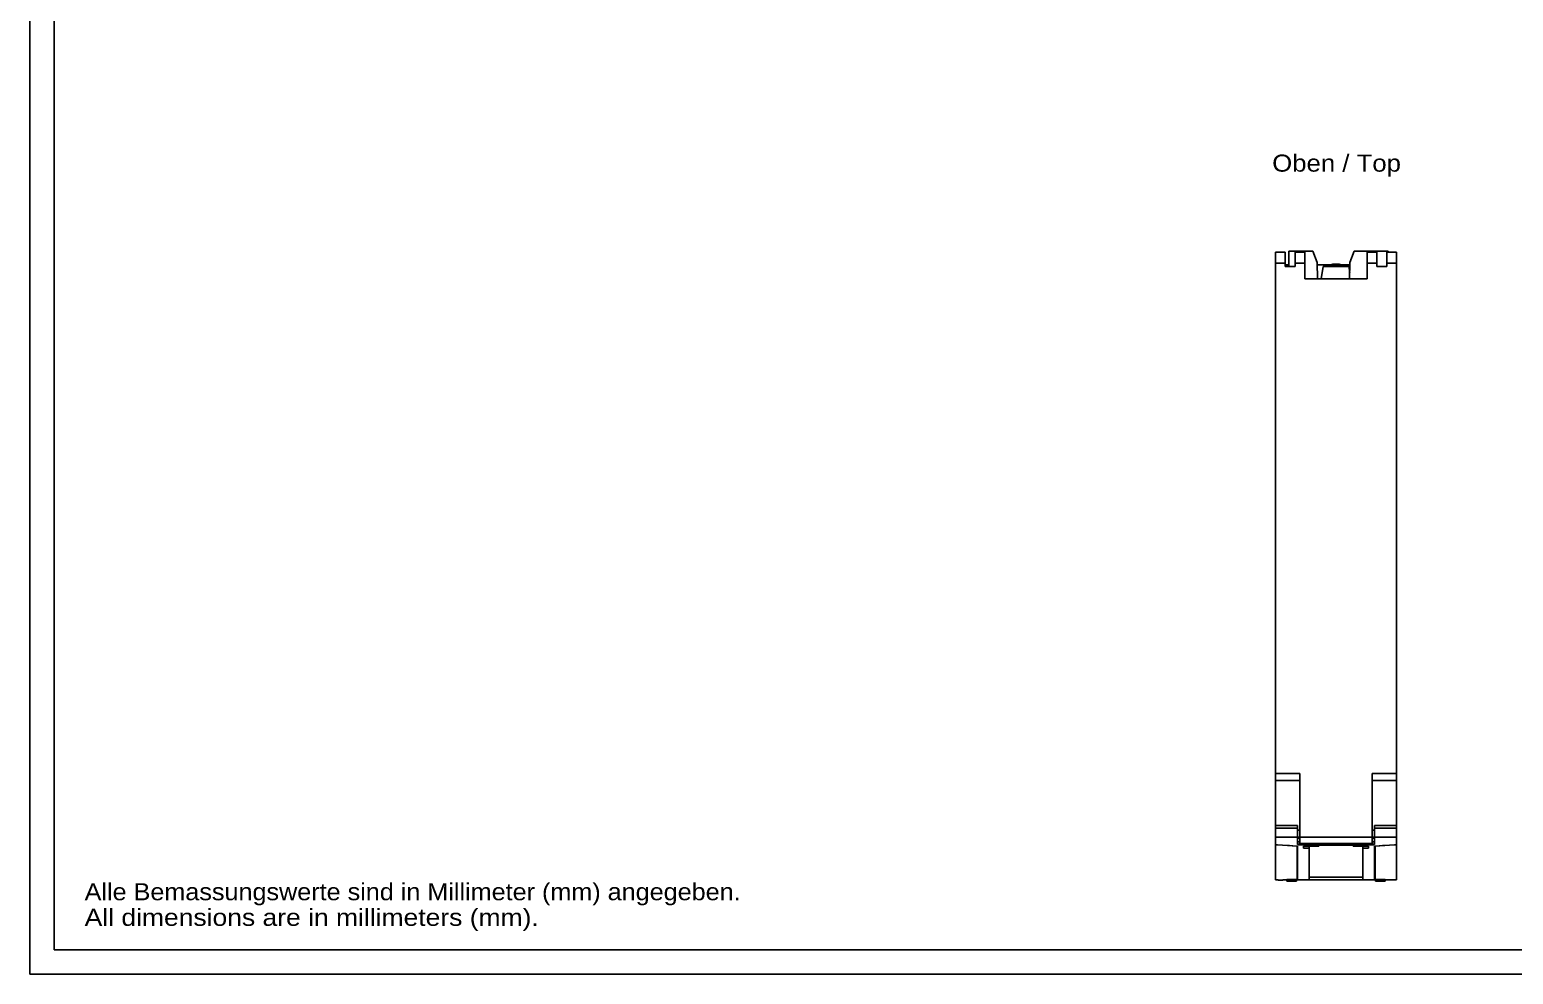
# Model space of a CAD drawing. Extents: x 0 to 594, y 0 to 420.
# Drawn here: x 0 to 304.4, y 0 to 193.8 of the extents above; entities that cross this region are included whole.
import ezdxf
from ezdxf.enums import TextEntityAlignment as Align

# ---------------------------------------------------------------- set-up
doc = ezdxf.new("R2010")
doc.units = 0
doc.header["$LTSCALE"] = 32.67
for name, color, linetype in [('13000_TOP', 7, 'CONTINUOUS'), ('13300_TOP_GERMAN_ENGLISH', 7, 'CONTINUOUS'), ('90000_FRAME', 7, 'CONTINUOUS'), ('91000_TIP', 7, 'CONTINUOUS')]:
    doc.layers.add(name, color=color, linetype=linetype)

msp = doc.modelspace()

# ---------------------------------------------------------------- linework, layer by layer
at = {"layer": '13000_TOP', "color": 7, "linetype": 'CONTINUOUS'}
for p, q in [((257.6, 148.16), (255.6, 148.16)), ((255.6, 148.16), (255.6, 19.36)), ((257.6, 145.16), (257.6, 148.16)), ((258.3, 148.36), (263.254, 148.36)), ((258.3, 145.159), (258.3, 148.36)), ((261.6, 148.16), (259.6, 148.16)), ((259.6, 145.16), (259.6, 148.16)), ((261.6, 142.66), (261.6, 148.16)), ((264.145, 146.039), (263.254, 148.36)), ((271.747, 148.36), (270.855, 146.036)), ((271.747, 148.36), (278.7, 148.36)), ((276.4, 148.16), (274.4, 148.16)), ((274.4, 142.66), (274.4, 148.16)), ((276.4, 145.16), (276.4, 148.16)), ((280.4, 148.16), (278.4, 148.16)), ((278.4, 145.16), (278.4, 148.16)), ((278.7, 148.16), (278.7, 148.36)), ((280.4, 19.36), (280.4, 148.16)), ((257.6, 145.86), (255.6, 145.86)), ((258.3, 145.56), (257.6, 145.56)), ((259.6, 145.16), (257.6, 145.16)), ((261.6, 145.86), (259.6, 145.86)), ((264.203, 142.66), (264.145, 146.039)), ((270.847, 145.56), (264.153, 145.56)), ((265.396, 145.16), (264.955, 142.66)), ((270.604, 145.16), (265.396, 145.16)), ((267.103, 145.572), (267.095, 145.56)), ((267.1, 145.563), (267.101, 145.56)), ((268.905, 145.56), (268.897, 145.572)), ((270.819, 143.94), (270.604, 145.16)), ((270.855, 146.036), (270.797, 142.66)), ((276.4, 145.86), (274.4, 145.86)), ((278.4, 145.16), (276.4, 145.16)), ((280.4, 145.86), (278.4, 145.86)), ((274.4, 142.66), (261.6, 142.66)), ((260.6, 41.16), (255.6, 41.16)), ((255.6, 39.76), (260.6, 39.76)), ((260.6, 26.806), (260.6, 41.16)), ((275.4, 41.16), (280.4, 41.16)), ((275.4, 26.806), (275.4, 41.16)), ((275.4, 39.76), (280.4, 39.76)), ((260.1, 30.533), (255.6, 30.533)), ((260.1, 26.658), (260.1, 30.533)), ((280.4, 30.533), (275.9, 30.533)), ((275.9, 26.658), (275.9, 30.533)), ((260.1, 30.006), (255.6, 30.006)), ((260.1, 28.11), (255.6, 28.11)), ((260.1, 29.56), (260.6, 29.56)), ((260.6, 27.939), (260.1, 27.939)), ((260.6, 28.155), (260.104, 28.155)), ((275.4, 28.11), (260.6, 28.11)), ((275.4, 29.56), (275.9, 29.56)), ((275.896, 28.155), (275.4, 28.155)), ((275.9, 27.939), (275.4, 27.939)), ((280.4, 30.006), (275.9, 30.006)), ((280.4, 28.11), (275.9, 28.11)), ((256, 26.547), (255.6, 26.547)), ((256, 26.547), (256, 26.565)), ((260, 26.273), (256, 26.547)), ((260.1, 26.297), (259.878, 26.297)), ((260, 26.297), (260, 19.396)), ((260.6, 27.208), (260.1, 27.208)), ((275.9, 26.73), (260.1, 26.73)), ((260.1, 26.657), (260.1, 26.659)), ((260.1, 26.297), (260.1, 19.396)), ((260.332, 26.581), (260.315, 26.583)), ((260.349, 26.579), (260.332, 26.581)), ((260.339, 26.58), (260.357, 26.577)), ((260.366, 26.576), (260.349, 26.579)), ((260.357, 26.577), (260.377, 26.575)), ((260.384, 26.574), (260.366, 26.576)), ((260.377, 26.575), (260.396, 26.572)), ((260.403, 26.572), (260.384, 26.574)), ((260.396, 26.572), (260.417, 26.57)), ((260.422, 26.57), (260.403, 26.572)), ((260.417, 26.57), (260.437, 26.568)), ((260.441, 26.567), (260.422, 26.57)), ((260.437, 26.568), (260.459, 26.565)), ((260.461, 26.565), (260.441, 26.567)), ((260.459, 26.565), (260.481, 26.563)), ((260.482, 26.563), (260.461, 26.565)), ((260.481, 26.563), (260.503, 26.561)), ((260.503, 26.561), (260.482, 26.563)), ((260.503, 26.561), (260.526, 26.559)), ((260.524, 26.56), (260.503, 26.561)), ((260.546, 26.558), (260.524, 26.56)), ((260.526, 26.559), (260.55, 26.557)), ((260.568, 26.556), (260.546, 26.558)), ((260.55, 26.557), (260.574, 26.555)), ((260.59, 26.554), (260.568, 26.556)), ((260.574, 26.555), (260.598, 26.554)), ((260.613, 26.553), (260.59, 26.554)), ((260.598, 26.554), (260.623, 26.552)), ((275.4, 26.806), (260.6, 26.806)), ((260.636, 26.551), (260.613, 26.553)), ((260.623, 26.552), (260.661, 26.55)), ((260.659, 26.55), (260.636, 26.551)), ((260.683, 26.549), (260.659, 26.55)), ((260.661, 26.55), (260.699, 26.547)), ((260.707, 26.547), (260.683, 26.549)), ((260.699, 26.547), (260.738, 26.546)), ((260.731, 26.546), (260.707, 26.547)), ((260.756, 26.545), (260.731, 26.546)), ((260.738, 26.546), (260.778, 26.544)), ((260.781, 26.544), (260.756, 26.545)), ((260.778, 26.544), (260.818, 26.542)), ((260.806, 26.543), (260.781, 26.544)), ((260.832, 26.542), (260.806, 26.543)), ((260.818, 26.542), (260.86, 26.541)), ((260.857, 26.541), (260.832, 26.542)), ((260.883, 26.54), (260.857, 26.541)), ((260.86, 26.541), (260.902, 26.54)), ((260.908, 26.54), (260.883, 26.54)), ((260.902, 26.54), (260.944, 26.539)), ((260.934, 26.539), (260.908, 26.54)), ((260.96, 26.539), (260.934, 26.539)), ((260.944, 26.539), (260.986, 26.538)), ((260.986, 26.538), (260.96, 26.539)), ((261.012, 26.538), (260.986, 26.538)), ((260.986, 26.538), (261.029, 26.538)), ((261.038, 26.538), (261.012, 26.538)), ((261.029, 26.538), (261.071, 26.537)), ((261.071, 26.537), (274.913, 26.537)), ((274.909, 26.538), (261.078, 26.538)), ((261.1, 26.537), (261.1, 26.538)), ((261.35, 26.287), (264.5, 26.287)), ((261.35, 26.287), (261.35, 25.87)), ((262.5, 25.87), (261.35, 25.87)), ((262.5, 19.375), (262.5, 26.287)), ((271.5, 26.463), (264.5, 26.463)), ((264.5, 26.463), (264.5, 26.287)), ((271.5, 26.287), (271.5, 26.463)), ((271.5, 26.287), (274.65, 26.287)), ((273.5, 19.375), (273.5, 26.287)), ((274.65, 25.87), (273.5, 25.87)), ((274.65, 26.287), (274.65, 25.87)), ((274.9, 26.537), (274.9, 26.538)), ((274.941, 26.538), (274.909, 26.538)), ((274.913, 26.537), (274.953, 26.538)), ((274.972, 26.538), (274.941, 26.538)), ((274.953, 26.538), (274.993, 26.538)), ((275.004, 26.538), (274.972, 26.538)), ((274.993, 26.538), (275.032, 26.538)), ((275.036, 26.539), (275.004, 26.538)), ((275.032, 26.538), (275.071, 26.539)), ((275.067, 26.539), (275.036, 26.539)), ((275.098, 26.54), (275.067, 26.539)), ((275.071, 26.539), (275.11, 26.54)), ((275.129, 26.541), (275.098, 26.54)), ((275.11, 26.54), (275.149, 26.541)), ((275.16, 26.542), (275.129, 26.541)), ((275.149, 26.541), (275.187, 26.542)), ((275.191, 26.543), (275.16, 26.542)), ((275.187, 26.542), (275.225, 26.544)), ((275.221, 26.544), (275.191, 26.543)), ((275.25, 26.545), (275.221, 26.544)), ((275.225, 26.544), (275.262, 26.546)), ((275.28, 26.547), (275.25, 26.545)), ((275.262, 26.546), (275.299, 26.547)), ((275.309, 26.548), (275.28, 26.547)), ((275.299, 26.547), (275.335, 26.549)), ((275.337, 26.55), (275.309, 26.548)), ((275.335, 26.549), (275.37, 26.552)), ((275.365, 26.551), (275.337, 26.55)), ((275.393, 26.553), (275.365, 26.551)), ((275.37, 26.552), (275.405, 26.554)), ((275.421, 26.555), (275.393, 26.553)), ((275.9, 27.208), (275.4, 27.208)), ((275.405, 26.554), (275.439, 26.556)), ((275.447, 26.557), (275.421, 26.555)), ((275.439, 26.556), (275.461, 26.558)), ((275.474, 26.559), (275.447, 26.557)), ((275.461, 26.558), (275.482, 26.56)), ((275.499, 26.562), (275.474, 26.559)), ((275.482, 26.56), (275.504, 26.562)), ((275.524, 26.564), (275.499, 26.562)), ((275.504, 26.562), (275.525, 26.564)), ((275.548, 26.566), (275.524, 26.564)), ((275.525, 26.564), (275.545, 26.566)), ((275.545, 26.566), (275.565, 26.568)), ((275.572, 26.569), (275.548, 26.566)), ((275.565, 26.568), (275.585, 26.57)), ((275.595, 26.571), (275.572, 26.569)), ((275.585, 26.57), (275.604, 26.572)), ((275.617, 26.574), (275.595, 26.571)), ((275.604, 26.572), (275.622, 26.575)), ((275.639, 26.577), (275.617, 26.574)), ((275.622, 26.575), (275.64, 26.577)), ((275.66, 26.58), (275.639, 26.577)), ((275.64, 26.577), (275.657, 26.579)), ((275.657, 26.579), (275.674, 26.582)), ((275.674, 26.582), (275.691, 26.584)), ((275.691, 26.584), (275.706, 26.587)), ((276.122, 26.297), (275.9, 26.297)), ((275.9, 19.396), (275.9, 26.297)), ((280, 26.547), (276, 26.272)), ((276, 19.396), (276, 26.297)), ((280, 26.565), (280, 26.547)), ((280.4, 26.547), (280, 26.547)), ((260.1, 23.14), (260, 23.14)), ((260, 21.39), (260.1, 21.39)), ((276, 23.14), (275.9, 23.14)), ((275.9, 21.39), (276, 21.39)), ((256.04, 19.379), (255.6, 19.379)), ((256.166, 19.378), (255.6, 19.377)), ((255.6, 19.359), (256.167, 19.359)), ((256.04, 19.379), (256.167, 19.38)), ((256.166, 19.317), (256.166, 19.434)), ((256.166, 19.334), (256.305, 19.334)), ((256.305, 19.317), (256.166, 19.317)), ((256.305, 19.334), (256.305, 19.327)), ((256.305, 19.327), (256.355, 19.328)), ((256.32, 19.318), (256.305, 19.318)), ((256.305, 19.318), (256.305, 19.317)), ((256.314, 19.325), (256.316, 19.325)), ((256.316, 19.32), (256.314, 19.32)), ((256.316, 19.325), (256.319, 19.325)), ((256.319, 19.32), (256.316, 19.32)), ((256.319, 19.325), (256.322, 19.325)), ((256.321, 19.32), (256.319, 19.32)), ((256.364, 19.317), (256.32, 19.318)), ((256.326, 19.32), (256.321, 19.32)), ((256.322, 19.325), (256.328, 19.325)), ((256.332, 19.319), (256.326, 19.32)), ((256.328, 19.325), (256.338, 19.325)), ((256.34, 19.319), (256.332, 19.319)), ((256.338, 19.325), (256.352, 19.326)), ((256.353, 19.319), (256.34, 19.319)), ((256.352, 19.326), (256.378, 19.326)), ((256.376, 19.319), (256.353, 19.319)), ((256.355, 19.328), (256.407, 19.328)), ((256.422, 19.317), (256.364, 19.317)), ((256.409, 19.318), (256.376, 19.319)), ((256.378, 19.326), (256.414, 19.326)), ((256.407, 19.328), (256.464, 19.328)), ((256.45, 19.318), (256.409, 19.318)), ((256.414, 19.326), (256.457, 19.327)), ((256.487, 19.317), (256.422, 19.317)), ((256.497, 19.318), (256.45, 19.318)), ((256.457, 19.327), (256.577, 19.327)), ((256.464, 19.328), (256.539, 19.328)), ((256.57, 19.317), (256.487, 19.317)), ((256.557, 19.318), (256.497, 19.318)), ((256.539, 19.328), (256.653, 19.328)), ((256.626, 19.318), (256.557, 19.318)), ((256.662, 19.317), (256.57, 19.317)), ((256.577, 19.327), (256.653, 19.327)), ((256.701, 19.318), (256.626, 19.318)), ((256.653, 19.328), (256.743, 19.328)), ((256.653, 19.327), (256.721, 19.327)), ((256.76, 19.317), (256.662, 19.317)), ((256.765, 19.318), (256.701, 19.318)), ((256.721, 19.327), (256.785, 19.327)), ((256.743, 19.328), (256.816, 19.328)), ((256.847, 19.317), (256.76, 19.317)), ((256.817, 19.318), (256.765, 19.318)), ((256.785, 19.327), (256.837, 19.326)), ((256.816, 19.328), (256.884, 19.328)), ((256.856, 19.319), (256.817, 19.318)), ((256.837, 19.326), (256.871, 19.326)), ((256.913, 19.317), (256.847, 19.317)), ((256.887, 19.319), (256.856, 19.319)), ((256.871, 19.326), (256.894, 19.326)), ((256.884, 19.328), (256.938, 19.327)), ((256.907, 19.319), (256.887, 19.319)), ((256.894, 19.326), (256.909, 19.326)), ((256.919, 19.319), (256.907, 19.319)), ((256.909, 19.326), (256.919, 19.325)), ((256.966, 19.318), (256.913, 19.317)), ((256.919, 19.325), (256.925, 19.325)), ((256.927, 19.32), (256.919, 19.319)), ((256.925, 19.325), (256.93, 19.325)), ((256.932, 19.32), (256.927, 19.32)), ((256.93, 19.325), (256.933, 19.325)), ((256.936, 19.32), (256.932, 19.32)), ((256.933, 19.325), (256.935, 19.325)), ((256.935, 19.325), (256.938, 19.325)), ((256.939, 19.32), (256.936, 19.32)), ((256.938, 19.327), (256.98, 19.327)), ((256.941, 19.32), (256.939, 19.32)), ((256.943, 19.32), (256.941, 19.32)), ((256.945, 19.32), (256.943, 19.32)), ((256.949, 19.324), (256.949, 19.323)), ((256.949, 19.323), (256.95, 19.323)), ((257.004, 19.318), (256.966, 19.318)), ((256.98, 19.327), (257.014, 19.327)), ((257.035, 19.318), (257.004, 19.318)), ((257.014, 19.327), (257.037, 19.326)), ((257.054, 19.319), (257.035, 19.318)), ((257.037, 19.326), (257.051, 19.326)), ((257.051, 19.326), (257.06, 19.326)), ((257.063, 19.319), (257.054, 19.319)), ((257.06, 19.326), (257.066, 19.325)), ((257.07, 19.319), (257.063, 19.319)), ((257.066, 19.325), (257.071, 19.325)), ((257.075, 19.319), (257.07, 19.319)), ((257.071, 19.325), (257.076, 19.325)), ((257.078, 19.319), (257.075, 19.319)), ((257.076, 19.325), (257.078, 19.325)), ((257.078, 19.325), (257.081, 19.325)), ((257.081, 19.32), (257.078, 19.319)), ((257.083, 19.32), (257.081, 19.32)), ((257.085, 19.32), (257.083, 19.32)), ((257.095, 19.322), (257.095, 19.422)), ((257.9, 19.385), (257.095, 19.382)), ((257.095, 19.359), (257.9, 19.359)), ((257.096, 19.383), (257.9, 19.387)), ((257.9, 19.107), (257.9, 19.499)), ((259.9, 19.423), (257.9, 19.423)), ((259.9, 19.354), (257.9, 19.354)), ((259.9, 19.292), (257.9, 19.292)), ((259.9, 19.228), (257.9, 19.228)), ((259.9, 19.182), (257.9, 19.182)), ((259.9, 19.137), (257.9, 19.137)), ((259.9, 19.107), (257.9, 19.107)), ((259.9, 19.107), (259.9, 19.499)), ((259.9, 19.396), (260, 19.396)), ((259.984, 19.394), (259.9, 19.394)), ((259.9, 19.359), (263.006, 19.359)), ((259.95, 19.396), (259.95, 19.394)), ((260.027, 19.394), (259.984, 19.394)), ((260.059, 19.395), (260.027, 19.394)), ((260.074, 19.395), (260.059, 19.395)), ((260.083, 19.395), (260.074, 19.395)), ((260.088, 19.395), (260.083, 19.395)), ((260.091, 19.396), (260.088, 19.395)), ((260.093, 19.396), (260.091, 19.396)), ((260.095, 19.396), (260.093, 19.396)), ((260.096, 19.396), (260.095, 19.396)), ((260.097, 19.396), (260.096, 19.396)), ((273.5, 19.894), (262.5, 19.894)), ((273.5, 19.375), (262.5, 19.375)), ((263.006, 19.359), (275.6, 19.36)), ((275.6, 19.36), (276.1, 19.36)), ((275.907, 19.396), (275.905, 19.396)), ((275.91, 19.396), (275.907, 19.396)), ((275.913, 19.395), (275.91, 19.396)), ((275.918, 19.395), (275.913, 19.395)), ((275.925, 19.395), (275.918, 19.395)), ((275.94, 19.395), (275.925, 19.395)), ((275.967, 19.395), (275.94, 19.395)), ((276.007, 19.394), (275.967, 19.395)), ((276, 19.396), (276.1, 19.396)), ((276.1, 19.394), (276.007, 19.394)), ((276.05, 19.394), (276.05, 19.396)), ((276.1, 19.107), (276.1, 19.499)), ((276.1, 19.423), (278.1, 19.423)), ((276.1, 19.354), (278.1, 19.354)), ((276.1, 19.292), (278.1, 19.292)), ((276.1, 19.228), (278.1, 19.228)), ((276.1, 19.182), (278.1, 19.182)), ((276.1, 19.137), (278.1, 19.137)), ((276.1, 19.107), (278.1, 19.107)), ((278.1, 19.107), (278.1, 19.499)), ((278.1, 19.36), (280.4, 19.36)), ((280.4, 19.379), (279.96, 19.379))]:
    msp.add_line(p, q, dxfattribs=at)
for points in [[(268.9, 145.56), (268.9, 145.564), (268.899, 145.568), (268.897, 145.572), (268.894, 145.576), (268.891, 145.579), (268.888, 145.583), (268.879, 145.59), (268.87, 145.595), (268.861, 145.599), (268.851, 145.602), (268.841, 145.605), (268.815, 145.613), (268.788, 145.62), (268.762, 145.626), (268.725, 145.633), (268.689, 145.639), (268.652, 145.644), (268.585, 145.653), (268.517, 145.66), (268.439, 145.666), (268.362, 145.671), (268.277, 145.675), (268.192, 145.678), (268.104, 145.68), (268.015, 145.681), (267.926, 145.681), (267.837, 145.679), (267.752, 145.676), (267.666, 145.673), (267.587, 145.668), (267.508, 145.662), (267.438, 145.655), (267.369, 145.647), (267.331, 145.642), (267.293, 145.636), (267.255, 145.629), (267.226, 145.623), (267.198, 145.616), (267.17, 145.609), (267.159, 145.606), (267.149, 145.602), (267.138, 145.598), (267.128, 145.593), (267.118, 145.587), (267.113, 145.584), (267.109, 145.58), (267.106, 145.576), (267.103, 145.572), (267.101, 145.568), (267.1, 145.563)], [(260.1, 28.146), (260.1, 28.147), (260.1, 28.147), (260.1, 28.147), (260.1, 28.148), (260.1, 28.148), (260.1, 28.148), (260.1, 28.148), (260.1, 28.149), (260.1, 28.149), (260.1, 28.149), (260.1, 28.15), (260.1, 28.15), (260.1, 28.15), (260.1, 28.15), (260.1, 28.151), (260.1, 28.151), (260.1, 28.151), (260.1, 28.151), (260.101, 28.151), (260.101, 28.152), (260.101, 28.152), (260.101, 28.152), (260.101, 28.152), (260.101, 28.152), (260.101, 28.153), (260.101, 28.153), (260.101, 28.153), (260.101, 28.153), (260.101, 28.153), (260.101, 28.153), (260.101, 28.154), (260.101, 28.154), (260.102, 28.154), (260.102, 28.154), (260.102, 28.154), (260.102, 28.154), (260.102, 28.154), (260.102, 28.154), (260.102, 28.154), (260.102, 28.155), (260.102, 28.155), (260.102, 28.155), (260.103, 28.155), (260.103, 28.155), (260.103, 28.155), (260.103, 28.155), (260.103, 28.155), (260.103, 28.155), (260.103, 28.155), (260.103, 28.155), (260.104, 28.155), (260.104, 28.155), (260.104, 28.155), (260.104, 28.155), (260.104, 28.155)], [(275.896, 28.155), (275.896, 28.155), (275.896, 28.155), (275.896, 28.155), (275.896, 28.155), (275.897, 28.155), (275.897, 28.155), (275.897, 28.155), (275.897, 28.155), (275.897, 28.155), (275.897, 28.155), (275.897, 28.155), (275.897, 28.155), (275.898, 28.155), (275.898, 28.155), (275.898, 28.155), (275.898, 28.154), (275.898, 28.154), (275.898, 28.154), (275.898, 28.154), (275.898, 28.154), (275.898, 28.154), (275.898, 28.154), (275.899, 28.154), (275.899, 28.154), (275.899, 28.153), (275.899, 28.153), (275.899, 28.153), (275.899, 28.153), (275.899, 28.153), (275.899, 28.153), (275.899, 28.152), (275.899, 28.152), (275.899, 28.152), (275.899, 28.152), (275.899, 28.152), (275.899, 28.151), (275.9, 28.151), (275.9, 28.151), (275.9, 28.151), (275.9, 28.151), (275.9, 28.15), (275.9, 28.15), (275.9, 28.15), (275.9, 28.15), (275.9, 28.149), (275.9, 28.149), (275.9, 28.149), (275.9, 28.148), (275.9, 28.148), (275.9, 28.148), (275.9, 28.148), (275.9, 28.147), (275.9, 28.147), (275.9, 28.147), (275.9, 28.146)], [(259.878, 26.297), (258.452, 26.395), (257.026, 26.493), (255.6, 26.592)], [(260.315, 26.583), (260.299, 26.586), (260.292, 26.587), (260.284, 26.589), (260.276, 26.59), (260.269, 26.591), (260.262, 26.592), (260.255, 26.594), (260.248, 26.595), (260.241, 26.597), (260.234, 26.598), (260.228, 26.599), (260.221, 26.601), (260.215, 26.602), (260.209, 26.603), (260.203, 26.605), (260.198, 26.606), (260.192, 26.608), (260.187, 26.609), (260.181, 26.611), (260.176, 26.612), (260.171, 26.614), (260.167, 26.615), (260.162, 26.616), (260.158, 26.618), (260.153, 26.619), (260.149, 26.621), (260.145, 26.622), (260.142, 26.624), (260.138, 26.626), (260.134, 26.627), (260.131, 26.629), (260.128, 26.63), (260.125, 26.632), (260.122, 26.633), (260.119, 26.635), (260.117, 26.636), (260.115, 26.638), (260.112, 26.64), (260.11, 26.641), (260.109, 26.643), (260.107, 26.644), (260.106, 26.646), (260.104, 26.647), (260.103, 26.649), (260.102, 26.651), (260.101, 26.652), (260.101, 26.654), (260.1, 26.655), (260.1, 26.657)], [(260.1, 26.657), (260.1, 26.655), (260.101, 26.653), (260.102, 26.651), (260.103, 26.65), (260.104, 26.648), (260.105, 26.646), (260.106, 26.645), (260.108, 26.643), (260.11, 26.641), (260.112, 26.64), (260.114, 26.638), (260.117, 26.636), (260.119, 26.635), (260.122, 26.633), (260.125, 26.631), (260.129, 26.63), (260.132, 26.628), (260.136, 26.626), (260.139, 26.625), (260.143, 26.623), (260.148, 26.621), (260.152, 26.62), (260.157, 26.618), (260.161, 26.616), (260.166, 26.615), (260.172, 26.613), (260.177, 26.612), (260.183, 26.61), (260.188, 26.609), (260.194, 26.607), (260.2, 26.605), (260.206, 26.604), (260.213, 26.602), (260.219, 26.601), (260.226, 26.599), (260.233, 26.598), (260.24, 26.596), (260.247, 26.595), (260.255, 26.594), (260.262, 26.592), (260.27, 26.591), (260.278, 26.589), (260.286, 26.588), (260.295, 26.587), (260.303, 26.585), (260.312, 26.584), (260.321, 26.582), (260.339, 26.58)], [(261.078, 26.538), (261.052, 26.538), (261.038, 26.538)], [(275.9, 26.659), (275.9, 26.657), (275.9, 26.655), (275.899, 26.653), (275.898, 26.651), (275.897, 26.649), (275.896, 26.647), (275.894, 26.645), (275.892, 26.643), (275.89, 26.641), (275.888, 26.64), (275.885, 26.638), (275.882, 26.636), (275.879, 26.634), (275.876, 26.632), (275.872, 26.63), (275.869, 26.628), (275.865, 26.627), (275.86, 26.625), (275.856, 26.623), (275.851, 26.621), (275.846, 26.619), (275.841, 26.617), (275.835, 26.616), (275.83, 26.614), (275.824, 26.612), (275.818, 26.61), (275.811, 26.609), (275.805, 26.607), (275.798, 26.605), (275.791, 26.603), (275.784, 26.602), (275.776, 26.6), (275.768, 26.598), (275.761, 26.597), (275.752, 26.595), (275.744, 26.594), (275.736, 26.592), (275.727, 26.59), (275.718, 26.589), (275.709, 26.587), (275.699, 26.586), (275.69, 26.584), (275.68, 26.583), (275.67, 26.581), (275.66, 26.58)], [(275.706, 26.587), (275.714, 26.588), (275.722, 26.589), (275.729, 26.591), (275.737, 26.592), (275.744, 26.593), (275.751, 26.595), (275.758, 26.596), (275.764, 26.597), (275.771, 26.599), (275.777, 26.6), (275.784, 26.602), (275.79, 26.603), (275.796, 26.604), (275.801, 26.606), (275.807, 26.607), (275.812, 26.609), (275.818, 26.61), (275.823, 26.612), (275.828, 26.613), (275.833, 26.615), (275.837, 26.616), (275.842, 26.618), (275.846, 26.619), (275.85, 26.621), (275.854, 26.622), (275.858, 26.624), (275.862, 26.625), (275.865, 26.627), (275.869, 26.628), (275.872, 26.63), (275.875, 26.631), (275.878, 26.633), (275.88, 26.634), (275.883, 26.636), (275.885, 26.638), (275.887, 26.639), (275.889, 26.641), (275.891, 26.642), (275.893, 26.644), (275.894, 26.646), (275.896, 26.647), (275.897, 26.649), (275.898, 26.65), (275.899, 26.652), (275.899, 26.654), (275.9, 26.655), (275.9, 26.657), (275.9, 26.658)], [(280.4, 26.592), (278.974, 26.493), (277.548, 26.395), (276.122, 26.297)], [(256.305, 19.322), (256.305, 19.322), (256.305, 19.322), (256.305, 19.322), (256.305, 19.322), (256.305, 19.322), (256.305, 19.322), (256.305, 19.322), (256.305, 19.322), (256.305, 19.322), (256.305, 19.322), (256.305, 19.322), (256.305, 19.322), (256.305, 19.322), (256.305, 19.323), (256.305, 19.323), (256.305, 19.323), (256.305, 19.323), (256.305, 19.323), (256.305, 19.323), (256.305, 19.323), (256.305, 19.323), (256.305, 19.323), (256.305, 19.323), (256.305, 19.323), (256.305, 19.323), (256.305, 19.323), (256.305, 19.323), (256.305, 19.323), (256.305, 19.323), (256.305, 19.323), (256.305, 19.324), (256.305, 19.324), (256.305, 19.324), (256.305, 19.324), (256.305, 19.324), (256.305, 19.324), (256.305, 19.324), (256.305, 19.324), (256.305, 19.324), (256.306, 19.324), (256.306, 19.324), (256.306, 19.324), (256.306, 19.324), (256.307, 19.324), (256.307, 19.324), (256.308, 19.324), (256.308, 19.324), (256.309, 19.324), (256.31, 19.325), (256.311, 19.325), (256.311, 19.325), (256.312, 19.325), (256.314, 19.325)], [(256.314, 19.32), (256.312, 19.32), (256.311, 19.32), (256.311, 19.32), (256.31, 19.32), (256.309, 19.32), (256.309, 19.32), (256.308, 19.321), (256.308, 19.321), (256.307, 19.321), (256.307, 19.321), (256.306, 19.321), (256.306, 19.321), (256.306, 19.321), (256.306, 19.321), (256.305, 19.321), (256.305, 19.321), (256.305, 19.321), (256.305, 19.321), (256.305, 19.321), (256.305, 19.321), (256.305, 19.321), (256.305, 19.321), (256.305, 19.321), (256.305, 19.321), (256.305, 19.322), (256.305, 19.322), (256.305, 19.322), (256.305, 19.322)], [(256.938, 19.325), (256.94, 19.325), (256.941, 19.325), (256.942, 19.324), (256.942, 19.324), (256.943, 19.324), (256.944, 19.324), (256.944, 19.324), (256.945, 19.324), (256.945, 19.324), (256.946, 19.324), (256.946, 19.324), (256.947, 19.324), (256.947, 19.324), (256.948, 19.324), (256.948, 19.324), (256.948, 19.324), (256.949, 19.324), (256.949, 19.324)], [(256.95, 19.323), (256.95, 19.323), (256.951, 19.323), (256.951, 19.323), (256.951, 19.323), (256.951, 19.323), (256.952, 19.323), (256.952, 19.323), (256.952, 19.323), (256.952, 19.323), (256.953, 19.323), (256.953, 19.323), (256.953, 19.323), (256.953, 19.323), (256.953, 19.323), (256.953, 19.322), (256.953, 19.322), (256.954, 19.322), (256.954, 19.322), (256.954, 19.322), (256.954, 19.322), (256.954, 19.322), (256.954, 19.322), (256.954, 19.322), (256.954, 19.322), (256.954, 19.322), (256.954, 19.322), (256.954, 19.322), (256.954, 19.322), (256.954, 19.322), (256.954, 19.322), (256.953, 19.322), (256.953, 19.322), (256.953, 19.321), (256.953, 19.321), (256.953, 19.321), (256.952, 19.321), (256.952, 19.321), (256.952, 19.321), (256.952, 19.321), (256.951, 19.321), (256.951, 19.321), (256.951, 19.321), (256.95, 19.321), (256.95, 19.321), (256.949, 19.321), (256.949, 19.321), (256.948, 19.321), (256.947, 19.321), (256.947, 19.321), (256.946, 19.32), (256.945, 19.32)], [(257.081, 19.325), (257.083, 19.325), (257.084, 19.325), (257.085, 19.324), (257.086, 19.324), (257.086, 19.324), (257.087, 19.324), (257.088, 19.324), (257.089, 19.324), (257.089, 19.324), (257.09, 19.324), (257.09, 19.324), (257.091, 19.324), (257.091, 19.324), (257.091, 19.324), (257.092, 19.324), (257.092, 19.324), (257.092, 19.324), (257.093, 19.324), (257.093, 19.323), (257.093, 19.323), (257.093, 19.323), (257.093, 19.323), (257.094, 19.323), (257.094, 19.323), (257.094, 19.323), (257.094, 19.323), (257.094, 19.323)], [(257.094, 19.321), (257.093, 19.321), (257.093, 19.321), (257.093, 19.321), (257.092, 19.32), (257.092, 19.32), (257.092, 19.32), (257.091, 19.32), (257.091, 19.32), (257.09, 19.32), (257.09, 19.32), (257.089, 19.32), (257.088, 19.32), (257.088, 19.32), (257.087, 19.32), (257.086, 19.32), (257.085, 19.32)], [(257.094, 19.323), (257.094, 19.323), (257.094, 19.323), (257.094, 19.323), (257.094, 19.323), (257.095, 19.323), (257.095, 19.322), (257.095, 19.322), (257.095, 19.322), (257.095, 19.322), (257.095, 19.322), (257.095, 19.322), (257.095, 19.322), (257.095, 19.322), (257.095, 19.322), (257.095, 19.322), (257.095, 19.322), (257.095, 19.322), (257.095, 19.322), (257.095, 19.322), (257.095, 19.322), (257.095, 19.322), (257.095, 19.321), (257.095, 19.321), (257.095, 19.321), (257.095, 19.321), (257.095, 19.321), (257.095, 19.321), (257.095, 19.321), (257.095, 19.321), (257.094, 19.321), (257.094, 19.321), (257.094, 19.321), (257.094, 19.321), (257.094, 19.321)], [(260.1, 19.396), (260.1, 19.396), (260.1, 19.396), (260.1, 19.396), (260.1, 19.396), (260.1, 19.396), (260.099, 19.396), (260.099, 19.396), (260.099, 19.396), (260.099, 19.396), (260.098, 19.396), (260.098, 19.396), (260.097, 19.396), (260.097, 19.396)], [(275.905, 19.396), (275.904, 19.396), (275.903, 19.396), (275.903, 19.396), (275.902, 19.396), (275.902, 19.396), (275.901, 19.396), (275.901, 19.396), (275.901, 19.396), (275.9, 19.396), (275.9, 19.396), (275.9, 19.396), (275.9, 19.396), (275.9, 19.396)], [(278.1, 19.387), (278.72, 19.384), (279.34, 19.381), (279.96, 19.379)], [(280.4, 19.377), (279.633, 19.379), (278.867, 19.382), (278.1, 19.385)]]:
    msp.add_lwpolyline(points, dxfattribs=at)
at = {"layer": '90000_FRAME', "color": 7, "linetype": 'CONTINUOUS'}
for p, q in [((0, 420), (0, 0)), ((5, 415), (5, 5)), ((5, 5), (589, 5)), ((0, 0), (594, 0))]:
    msp.add_line(p, q, dxfattribs=at)

# ---------------------------------------------------------------- texts
at = {"layer": '13300_TOP_GERMAN_ENGLISH', "color": 7, "linetype": 'CONTINUOUS'}
msp.add_text('Oben / Top', height=3.5, dxfattribs=at).set_placement((254.907, 164.641), (281.324, 164.641), align=Align.FIT)
at = {"layer": '91000_TIP', "color": 7, "linetype": 'CONTINUOUS'}
for s, p, p2 in [('Alle Bemassungswerte sind in Millimeter (mm) angegeben.', (11.276, 15.19), (145.859, 15.19)), ('All dimensions are in millimeters (mm).', (11.276, 9.94), (104.442, 9.94))]:
    msp.add_text(s, height=3.5, dxfattribs=at).set_placement(p, p2, align=Align.FIT)

doc.saveas('drawing.dxf')
